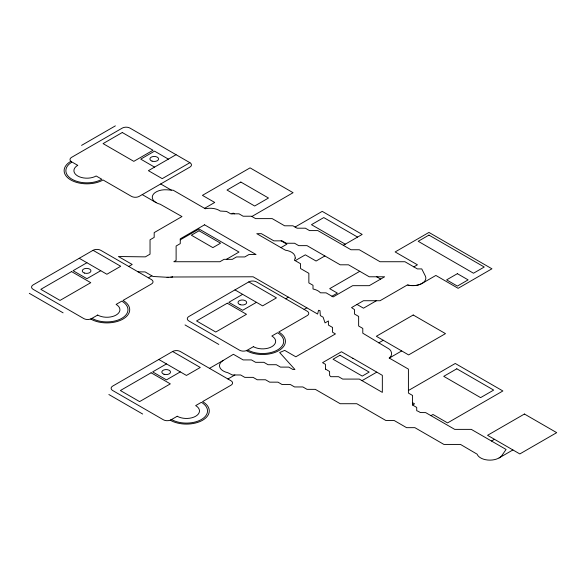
<?xml version="1.0" encoding="UTF-8"?>
<svg xmlns="http://www.w3.org/2000/svg" width="586" height="586" viewBox="0 0 586 586"><rect width="100%" height="100%" fill="white"/><g stroke="black" fill="none" stroke-linecap="round" stroke-linejoin="round"><path stroke-width="0.88" d="M81.564 145.379L115.369 125.865M176.056 154.697L148.397 170.665L162.227 178.642L189.886 162.681A5.435 3.135 0 0 1 189.886 167.113L139.182 196.383A5.435 3.135 0 0 1 131.498 196.383L103.077 179.975A22.817 13.17 0 0 1 70.811 179.975A22.817 13.17 0 0 1 70.811 161.348L71.58 161.795A5.435 3.135 0 0 1 71.58 157.356L122.284 128.085A5.435 3.135 0 0 1 129.96 128.085L189.886 162.681M93.064 250.303L33.138 284.899A5.435 3.135 0 0 0 33.138 289.33L83.842 318.601A5.435 3.135 0 0 0 91.526 318.601L90.757 319.048A22.817 13.17 0 0 0 123.023 319.048A22.817 13.17 0 0 0 123.023 300.42L151.444 284.012A5.435 3.135 0 0 0 151.444 279.573L100.741 250.303A5.435 3.135 0 0 0 93.064 250.303L120.716 266.271L106.886 274.255L79.235 258.287M86.918 262.718L73.089 270.703L86.918 278.687L100.741 270.703M204.573 208.323L214.725 202.456L202.434 195.365L250.061 167.867L293.081 192.699L251.892 216.483M128.73 266.462L132.194 264.462L118.423 256.514L145.357 256.866L150.038 254.163L150.038 239.791L154.184 237.396L154.184 232.605L181.975 216.564L160.073 204.17A13.039 7.53 0 0 1 156.836 202.998L155.905 202.492A13.039 7.53 0 0 1 153.627 193.922A13.039 7.53 0 0 1 166.834 189.798L173.244 190.238L205.334 208.763L206.448 208.543A13.039 7.53 0 0 1 220.27 211.041L226.548 211.429L230.701 213.824L238.993 213.824L243.146 216.219L251.438 216.219L255.591 218.615L272.182 218.615L284.628 225.8L292.927 225.8L297.073 228.196L305.372 228.196L309.518 230.591L317.81 230.591L350.999 249.753L359.299 249.753L380.036 261.73L404.926 261.73L417.371 268.915L421.766 268.915L425.333 276.013A13.039 7.53 0 0 1 422.784 282.957C418.272 285.836 412.485 286.217 407.38 284.942L380.036 300.728L363.445 300.728L351.549 307.599L354.486 309.613L354.486 314.037L358.639 316.433L358.639 326.014L362.785 328.409L362.785 333.192L388.027 348.355C391.909 349.996 393.081 355.658 389.177 358.009L408.413 369.121L408.413 393.067L412.566 395.462L412.566 405.043L416.712 407.438L416.712 410.72L417.51 411.013A13.039 7.53 0 0 1 420.265 412.551L425.67 412.61L454.707 429.377L471.298 429.377L506.077 449.455L501.975 455.395A13.039 7.53 0 0 1 499.206 457.856L498.268 458.362A13.039 7.53 0 0 1 477.114 454.172L460.501 444.43L443.91 444.43L414.866 427.663L406.574 427.663L394.129 420.477L385.83 420.477L356.793 403.717L340.202 403.717L315.334 389.36L307.013 389.346L302.867 386.95L294.568 386.95L290.422 384.555L282.122 384.555L277.976 382.16L269.677 382.16L265.531 379.765L257.232 379.765L253.086 377.369L244.787 377.369L240.641 374.974L232.342 374.974L227.815 372.703A13.039 7.53 0 0 1 223.127 360.478L233.396 354.296L243.146 359.921L251.438 359.921L255.591 362.316L263.883 362.316L268.036 364.712L276.328 364.712L280.482 367.107L288.773 367.107L292.927 369.502L294.934 369.502L279.661 352.53L284.715 350.391L295.82 356.801L335.456 333.917L332.562 332.247L332.562 327.457L328.416 325.062L328.416 320.952L325.04 322.901L323.128 317.216L320.322 315.598L319.993 310.617L318.52 310.309L317.634 314.052L253.086 276.782L172.101 277.002L172.592 276.9M180.261 239.842L199.05 228.994L239 252.053L226.394 259.334M231.91 213.824L233.162 213.106L234.415 213.824M148.368 277.801L151.833 275.801M295.073 227.046L322.227 211.37L362.17 234.429L343.315 245.314M280.936 247.622L286.891 244.186L281.119 240.853M248.786 281.917L188.868 316.513A5.435 3.135 0 0 0 188.868 320.945L239.571 350.223A5.435 3.135 0 0 0 247.255 350.223L246.486 350.662A22.817 13.17 0 0 0 278.746 350.662A22.817 13.17 0 0 0 278.746 332.035L307.174 315.627A5.435 3.135 0 0 0 307.174 311.188L256.47 281.917A5.435 3.135 0 0 0 248.786 281.917L276.445 297.886L262.616 305.87L234.964 289.902M295.227 260.66L305.328 254.829L316.081 261.041L324.878 255.957M242.641 294.34L228.818 302.317L242.641 310.302L256.47 302.317M172.621 351.497L112.702 386.086A5.435 3.135 0 0 0 112.702 390.525L163.406 419.796A5.435 3.135 0 0 0 171.09 419.796L170.321 420.243A22.817 13.17 0 0 0 202.588 420.243A22.817 13.17 0 0 0 202.588 401.615L231.009 385.2A5.435 3.135 0 0 0 231.009 380.768L180.305 351.497A5.435 3.135 0 0 0 172.621 351.497L200.28 367.459L186.451 375.443L158.799 359.482M166.475 363.913L152.653 371.898L166.475 379.882L180.305 371.898M285.66 298.772L288.422 297.183M359.767 271.311L329.691 288.678L337.375 293.11L331.954 296.238M304.097 309.415L306.859 307.826M209.495 368.352L223.229 360.419M413.841 266.872L417.422 264.806L395.14 251.943L428.945 232.43L491.932 268.798L458.135 288.312L435.859 275.449L422.03 283.434M227.932 378.995L234.891 374.974M376.41 300.728L363.488 308.192L357.006 304.449M378.805 342.847L383.259 340.276M389.294 358.083L401.696 350.926M362.023 380.658L376.776 372.139M408.413 390.518L455.256 363.474L502.883 390.972L447.572 422.909L432.981 414.478L430.937 415.657M412.566 404.977L414.544 403.835L412.566 402.692M491.486 441.031L494.474 439.302M499.082 457.93L512.911 449.945M421.495 283.712L421.019 283.954M420.506 284.173L419.986 284.393M419.437 284.584L418.887 284.767M418.309 284.928L417.723 285.082M417.122 285.206L416.514 285.323M138.025 271.823L145.108 271.919L152.997 276.475L168.065 277.325L172.086 277.002M170.856 277.178L171.354 277.105M415.899 285.411L415.276 285.499M414.09 285.602L414.639 285.55M168.321 277.325L168.834 277.31M413.372 285.624L412.727 285.631M167.047 277.288L167.559 277.303M412.09 285.616L411.453 285.594M410.823 285.543L410.193 285.485M409.57 285.389L408.947 285.294M408.347 285.17L407.746 285.045M357.563 237.088L323.765 217.574L311.474 224.672L345.271 244.186M376.688 276.782L380.666 279.075M168.372 159.128L154.543 151.144L140.721 159.128L154.543 167.113M160.689 183.967L171.324 190.106M142.251 194.611L156.081 202.595M352.794 358.207L382.343 375.355L382.343 392.386L359.299 379.083L342.7 379.083L338.554 376.688L330.782 376.688L329.596 375.37L329.596 371.517L325.45 369.034M185.03 324.937L218.827 344.451M29.3 293.322L63.098 312.836M108.864 394.517L142.662 414.031M353.307 358.588L341.448 351.747L322.556 362.661L325.45 364.331L325.45 369.121M295.263 258.074L294.428 260.199L300.559 263.744L300.559 268.535L308.859 273.318L308.859 282.899L313.005 285.294L313.005 289.008L314.14 289.272A13.039 7.53 0 0 1 320.425 292.81L326.109 292.861L333.156 296.926L352.647 285.675L369.239 285.675L384.643 276.782L369.239 276.782L348.494 264.806L340.202 264.806L307.013 245.644L298.714 245.644L294.568 243.249L286.268 243.249L282.122 240.853L273.83 240.853L261.385 233.668L256.771 233.668L285.382 250.185C289.557 250.764 295.498 252.998 295.263 258.074M122.284 132.517L103.077 143.607L133.806 161.348L153.012 150.258L122.284 132.517M71.551 271.589L40.822 289.33L60.028 300.42L90.757 282.679L71.551 271.589M240.846 182.056L227.016 190.04L254.676 206.008L268.498 198.024L240.846 182.056M204.558 224.812L180.261 238.839L180.261 243.63L176.115 246.025L176.115 260.396L173.808 261.73L219.897 261.73L224.05 259.334L232.342 259.334L236.495 256.939L244.787 256.939L248.94 254.544L256.053 254.544L204.558 224.812M199.05 230.767L191.366 235.198L212.879 247.622L220.563 243.183L199.05 230.767M97.672 315.056L91.987 318.337A21.074 12.167 0 0 0 121.793 318.337A21.074 12.167 0 0 0 121.793 301.131L116.109 304.412A13.039 7.53 0 0 1 116.109 315.056A13.039 7.53 0 0 1 97.672 315.056M227.28 303.211L196.552 320.945L215.758 332.035L246.486 314.294L227.28 303.211M151.115 372.784L120.386 390.525L139.593 401.615L170.321 383.874L151.115 372.784M428.945 235.089L418.192 241.3L473.495 273.23L484.256 267.026L428.945 235.089M253.401 346.67L247.717 349.952A21.074 12.167 0 0 0 277.522 349.952A21.074 12.167 0 0 0 277.522 332.745L271.838 336.027A13.039 7.53 0 0 1 271.838 346.67A13.039 7.53 0 0 1 253.401 346.67M177.236 416.25L171.552 419.532A21.074 12.167 0 0 0 201.357 419.532A21.074 12.167 0 0 0 201.357 402.318L195.673 405.607A13.039 7.53 0 0 1 195.673 416.25A13.039 7.53 0 0 1 177.236 416.25M457.366 273.677L446.613 279.881L457.366 286.093L468.119 279.881L457.366 273.677M339.975 355.241L333.06 359.233L362.258 376.087L369.173 372.095L339.975 355.241M413.218 314.997L376.344 336.283L408.61 354.918L445.485 333.624L413.218 314.997M456.794 368.799L443.734 376.337L480.608 397.623L493.668 390.086L456.794 368.799M524.433 414.024L487.559 435.31L519.826 453.938L556.7 432.651L524.433 414.024M77.726 165.34L72.041 162.058A21.074 12.167 0 0 0 72.041 179.265A21.074 12.167 0 0 0 101.847 179.265L96.163 175.983A13.039 7.53 0 0 1 77.726 175.983A13.039 7.53 0 0 1 77.726 165.34M240.165 304.669A4.344 2.512 0 0 0 246.684 302.501A4.344 2.512 0 0 0 240.165 300.325A4.344 2.512 0 0 0 240.165 304.669M163.999 374.249A4.344 2.512 0 0 0 170.519 372.073A4.344 2.512 0 0 0 163.999 369.898A4.344 2.512 0 0 0 163.999 374.249M84.435 273.054A4.344 2.512 0 0 0 90.955 270.879A4.344 2.512 0 0 0 84.435 268.71A4.344 2.512 0 0 0 84.435 273.054M152.067 161.128A4.344 2.512 0 0 0 158.586 158.953A4.344 2.512 0 0 0 152.067 156.777A4.344 2.512 0 0 0 152.067 161.128"/></g></svg>
